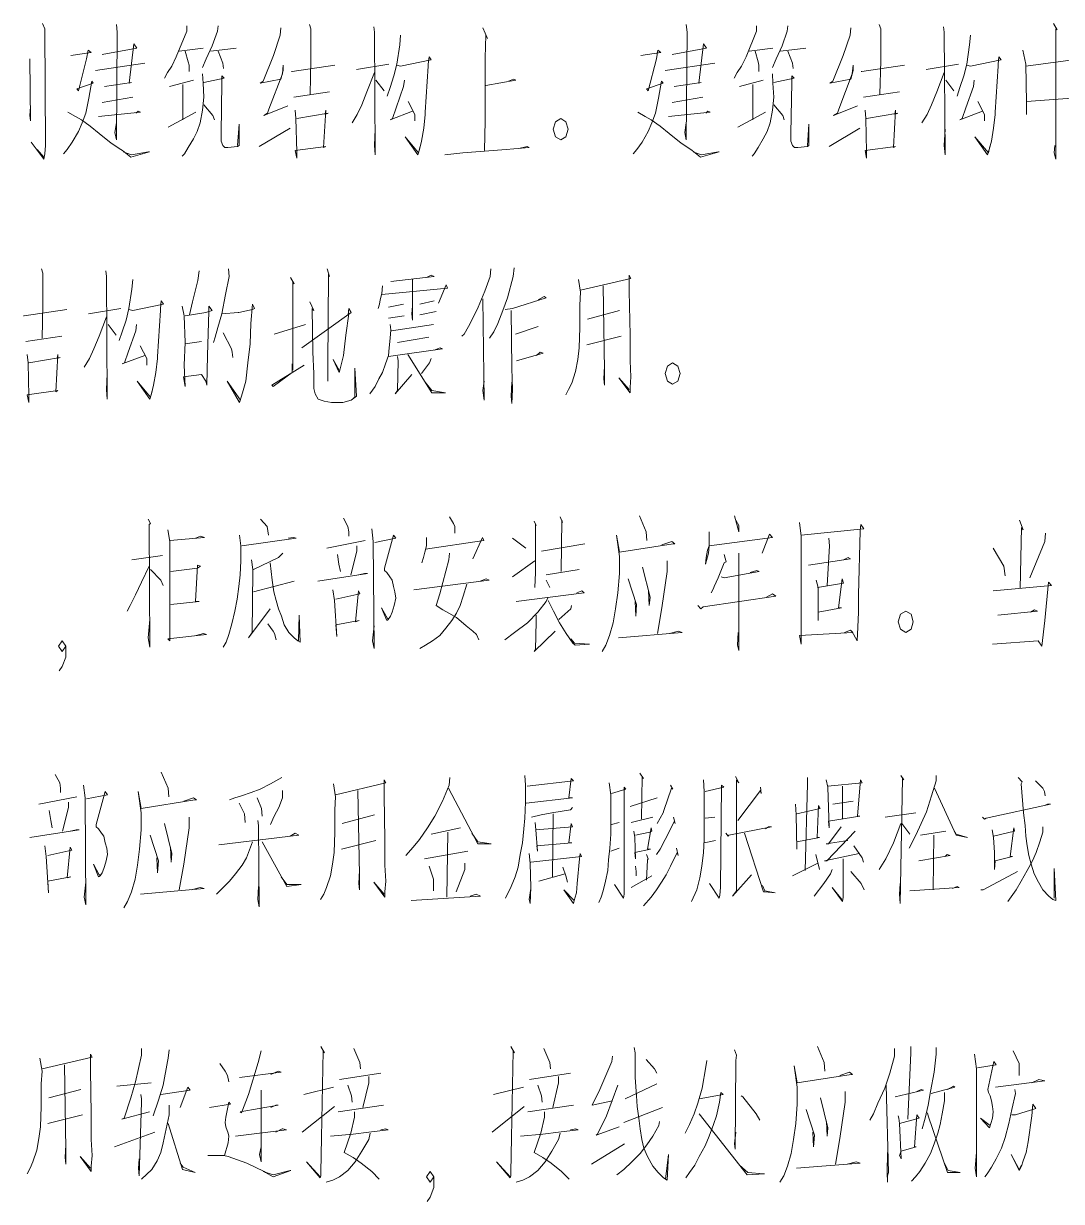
# Model space of a CAD drawing. Header units: millimetres. Extents: x 0 to 586, y 0 to 414.
# Drawn here: x 301.65 to 335.59, y 159.51 to 198.02 of the extents above; entities that cross this region are included whole.
import ezdxf

# ---------------------------------------------------------------- set-up
doc = ezdxf.new("R2010")
doc.units = ezdxf.units.MM

msp = doc.modelspace()

# ---------------------------------------------------------------- linework, layer by layer
at = {"color": 0, "lineweight": 0}
for points in [[(302.263528, 198.021222), (302.337611, 197.848361), (302.362306, 194.038361), (302.337611, 193.759667), (302.312917, 193.586806), (302.288222, 193.618556), (301.896639, 194.144194)], [(304.683583, 197.985944), (304.708278, 197.742528), (304.683583, 194.21475), (304.634194, 194.458167), (304.683583, 194.772139)], [(310.994778, 197.985944), (311.044167, 197.848361), (311.044167, 196.800611), (311.019472, 195.717583)], [(323.317306, 197.985944), (323.342, 197.742528), (323.317306, 194.21475), (323.267917, 194.458167), (323.317306, 194.772139)], [(329.6285, 197.985944), (329.677889, 197.848361), (329.677889, 196.800611), (329.653194, 195.717583)], [(335.325861, 198.021222), (335.449333, 197.813083), (335.399944, 197.848361), (335.399944, 193.586806), (335.350556, 193.794944), (335.37525, 194.038361)], [(306.983694, 197.950667), (306.983694, 197.777806), (306.6415, 196.938194), (306.493333, 196.624222), (306.348694, 196.416083), (306.249917, 196.239694)], [(308.010278, 197.950667), (307.985583, 197.777806), (307.81625, 197.287444), (307.618694, 196.867639), (307.495222, 196.588944)], [(310.063444, 197.883639), (310.03875, 197.636694), (309.820028, 196.973472), (309.477833, 196.133861), (309.379056, 196.066833), (310.063444, 196.204417), (310.137528, 196.483111), (310.137528, 196.6595), (310.112833, 196.380806), (309.671861, 195.227222), (309.626, 195.086111), (309.502528, 195.019083), (310.285694, 195.333056)], [(313.097333, 197.915389), (313.122028, 197.742528), (313.146722, 193.724389), (313.122028, 194.038361), (313.146722, 194.564)], [(313.97575, 197.636694), (313.951056, 197.322722), (313.855806, 196.694778), (313.757028, 196.31025), (313.633556, 195.925722), (313.538306, 195.647028)], [(316.667444, 197.883639), (316.815611, 197.530861), (316.766222, 197.636694), (316.741528, 196.902917), (316.741528, 194.842694), (316.716833, 193.8655)], [(325.617417, 197.950667), (325.617417, 197.777806), (325.275222, 196.938194), (325.127056, 196.624222), (324.982417, 196.416083), (324.883639, 196.239694)], [(326.644, 197.950667), (326.619306, 197.777806), (326.449972, 197.287444), (326.252417, 196.867639), (326.132472, 196.588944)], [(328.697167, 197.883639), (328.672472, 197.636694), (328.45375, 196.973472), (328.111556, 196.133861), (328.012778, 196.066833), (328.697167, 196.204417), (328.77125, 196.483111), (328.77125, 196.6595), (328.746556, 196.380806), (328.305583, 195.227222), (328.259722, 195.086111), (328.13625, 195.019083), (328.919417, 195.333056)], [(331.731056, 197.915389), (331.75575, 197.742528), (331.780444, 193.724389), (331.75575, 194.038361), (331.780444, 194.564)], [(332.609472, 197.636694), (332.584778, 197.322722), (332.489528, 196.694778), (332.39075, 196.31025), (332.267278, 195.925722), (332.172028, 195.647028)], [(304.221444, 197.00875), (305.346806, 197.216889), (305.248028, 197.358), (305.099861, 196.066833), (305.173944, 196.098583), (304.292, 195.961)], [(306.740278, 197.114583), (307.519917, 197.216889)], [(307.766861, 197.114583), (308.595889, 197.216889)], [(322.855167, 197.00875), (323.980528, 197.216889), (323.88175, 197.358), (323.733583, 196.066833), (323.807667, 196.098583), (322.925722, 195.961)], [(325.374, 197.114583), (326.153639, 197.216889)], [(326.400583, 197.114583), (327.229611, 197.216889)], [(301.84725, 196.867639), (301.871944, 194.842694), (301.84725, 195.019083), (301.871944, 195.297778)], [(303.194861, 196.973472), (303.854556, 197.079306), (303.755778, 197.149861), (303.706389, 196.867639), (303.438278, 195.819889), (303.388889, 195.890444), (303.925111, 196.066833), (303.87925, 196.133861), (303.780472, 195.576472), (303.681694, 195.086111), (303.558222, 194.772139), (303.438278, 194.493444), (303.240722, 194.144194), (303.071389, 193.900778), (302.947917, 193.759667)], [(306.934306, 197.114583), (307.033083, 196.765333), (307.057778, 196.6595), (307.057778, 196.451361)], [(308.010278, 197.114583), (308.158444, 196.730056), (308.183139, 196.553667)], [(313.855806, 196.6595), (313.97575, 196.624222), (314.981167, 196.832361), (314.907083, 196.938194), (314.882389, 196.694778), (314.882389, 196.624222), (314.783611, 195.121389), (314.783611, 195.050833), (314.734222, 194.599278), (314.663667, 194.179472), (314.589583, 193.900778), (314.540194, 193.724389), (314.123917, 194.317056), (314.564889, 193.794944), (314.614278, 194.003083)], [(321.828583, 196.973472), (322.488278, 197.079306), (322.3895, 197.149861), (322.340111, 196.867639), (322.072, 195.819889), (322.022611, 195.890444), (322.558833, 196.066833), (322.512972, 196.133861), (322.414194, 195.576472), (322.315417, 195.086111), (322.191944, 194.772139), (322.072, 194.493444), (321.874444, 194.144194), (321.705111, 193.900778), (321.581639, 193.759667)], [(325.568028, 197.114583), (325.666806, 196.765333), (325.6915, 196.6595), (325.6915, 196.451361)], [(326.644, 197.114583), (326.792167, 196.730056), (326.816861, 196.553667)], [(332.489528, 196.6595), (332.609472, 196.624222), (333.614889, 196.832361), (333.540806, 196.938194), (333.516111, 196.694778), (333.516111, 196.624222), (333.417333, 195.121389), (333.417333, 195.050833), (333.367944, 194.599278), (333.297389, 194.179472), (333.223306, 193.900778), (333.173917, 193.724389), (332.757639, 194.317056), (333.198611, 193.794944), (333.248, 194.003083)], [(334.323972, 197.149861), (334.419222, 196.694778), (334.443917, 195.435361), (334.443917, 195.050833)], [(334.419222, 196.624222), (336.451222, 196.902917), (336.401833, 197.00875), (336.278361, 195.61175), (336.377139, 195.61175), (334.443917, 195.470639)], [(303.999194, 196.483111), (305.614917, 196.730056)], [(310.405639, 196.451361), (310.430333, 196.451361), (311.823806, 196.6595)], [(313.122028, 196.416083), (312.875083, 195.784611), (312.70575, 195.368333), (312.557583, 195.050833), (312.38825, 194.772139)], [(312.532889, 196.518389), (313.587694, 196.694778)], [(322.632917, 196.483111), (324.248639, 196.730056)], [(329.039361, 196.451361), (329.064056, 196.451361), (330.457528, 196.6595)], [(331.75575, 196.416083), (331.512333, 195.784611), (331.339472, 195.368333), (331.191306, 195.050833), (331.021972, 194.772139)], [(331.166611, 196.518389), (332.221417, 196.694778)], [(306.422778, 195.961), (307.202417, 196.169139)], [(307.495222, 196.380806), (307.519917, 196.066833), (307.544611, 195.61175), (307.495222, 195.191944), (307.424667, 194.772139), (307.325889, 194.493444), (307.202417, 194.250028), (307.033083, 193.967806), (306.909611, 193.759667), (306.835528, 193.689111)], [(306.860222, 196.031556), (306.860222, 194.877972)], [(307.544611, 196.098583), (308.207833, 196.239694), (308.13375, 196.31025), (308.13375, 196.098583), (308.109056, 194.422889), (308.109056, 194.179472), (308.158444, 194.038361), (308.229, 193.967806), (308.327778, 193.967806), (308.645278, 194.003083), (308.694667, 194.038361), (308.694667, 194.736861), (308.645278, 194.038361)], [(313.171417, 196.169139), (313.439528, 195.819889)], [(314.099222, 196.169139), (314.074528, 195.961), (313.831111, 195.2625), (313.707639, 194.91325), (313.633556, 194.877972), (314.367333, 195.156667)], [(316.766222, 195.996278), (317.743417, 196.169139), (317.669333, 196.204417), (317.5, 196.133861)], [(325.0565, 195.961), (325.836139, 196.169139)], [(326.132472, 196.380806), (326.153639, 196.066833), (326.178333, 195.61175), (326.132472, 195.191944), (326.058389, 194.772139), (325.959611, 194.493444), (325.836139, 194.250028), (325.666806, 193.967806), (325.543333, 193.759667), (325.46925, 193.689111)], [(325.493944, 196.031556), (325.493944, 194.877972)], [(326.178333, 196.098583), (326.841556, 196.239694), (326.767472, 196.31025), (326.767472, 196.098583), (326.742778, 194.422889), (326.742778, 194.179472), (326.792167, 194.038361), (326.862722, 193.967806), (326.9615, 193.967806), (327.279, 194.003083), (327.328389, 194.038361), (327.328389, 194.736861), (327.279, 194.038361)], [(331.805139, 196.169139), (332.07325, 195.819889)], [(332.732944, 196.169139), (332.70825, 195.961), (332.464833, 195.2625), (332.341361, 194.91325), (332.267278, 194.877972), (333.001056, 195.156667)], [(310.479722, 195.61175), (311.654472, 195.784611)], [(329.113444, 195.61175), (330.288194, 195.784611)], [(304.221444, 195.435361), (305.223333, 195.61175)], [(307.544611, 195.368333), (307.840944, 195.019083), (307.886806, 194.877972)], [(314.222694, 195.470639), (314.441417, 195.050833), (314.441417, 194.842694)], [(322.855167, 195.435361), (323.857056, 195.61175)], [(326.178333, 195.368333), (326.474667, 195.019083), (326.520528, 194.877972)], [(332.856417, 195.470639), (333.075139, 195.050833), (333.075139, 194.842694)], [(303.096083, 195.121389), (303.3395, 194.983806), (303.537056, 194.877972), (303.829861, 194.666306), (304.122667, 194.422889), (304.51425, 194.108917), (304.83175, 193.900778), (304.881139, 193.8655), (305.14925, 193.653833), (305.759556, 193.830222), (305.734861, 193.830222), (305.173944, 193.724389), (304.905833, 193.830222)], [(304.097972, 194.983806), (305.46675, 195.121389), (305.392667, 195.156667), (305.322111, 195.086111)], [(306.373389, 194.634556), (307.2765, 195.121389)], [(310.529111, 195.191944), (310.553806, 194.91325), (310.5785, 193.830222), (310.5785, 193.618556), (310.529111, 193.8655), (311.531, 194.003083), (311.456917, 193.967806), (311.531, 195.191944), (311.506306, 195.050833), (311.605083, 195.086111), (310.5785, 194.91325)], [(321.729806, 195.121389), (321.973222, 194.983806), (322.170778, 194.877972), (322.463583, 194.666306), (322.756389, 194.422889), (323.147972, 194.108917), (323.465472, 193.900778), (323.514861, 193.8655), (323.782972, 193.653833), (324.393278, 193.830222), (324.368583, 193.830222), (323.807667, 193.724389), (323.539556, 193.830222)], [(322.731694, 194.983806), (324.100472, 195.121389), (324.026389, 195.156667), (323.955833, 195.086111)], [(325.007111, 194.634556), (325.910222, 195.121389)], [(329.162833, 195.191944), (329.187528, 194.91325), (329.212222, 193.830222), (329.212222, 193.618556), (329.162833, 193.8655), (330.164722, 194.003083), (330.090639, 193.967806), (330.164722, 195.191944), (330.140028, 195.050833), (330.238806, 195.086111), (329.212222, 194.91325)], [(309.354361, 194.003083), (310.359778, 194.599278)], [(327.988083, 194.003083), (328.9935, 194.599278)], [(302.094194, 193.900778), (302.312917, 193.653833)], [(315.418611, 193.724389), (316.00775, 193.794944), (317.425917, 193.900778), (318.184389, 193.967806), (318.110306, 194.003083), (317.842194, 193.936056)], [(302.231778, 190.002583), (302.281167, 189.861472), (302.281167, 188.813722), (302.256472, 187.730694)], [(304.337861, 189.932028), (304.362556, 189.755639), (304.383722, 185.7375), (304.362556, 186.055), (304.383722, 186.577111)], [(307.392917, 189.932028), (307.343528, 189.618056), (307.174194, 188.919556), (307.075417, 188.49975)], [(308.345417, 190.002583), (308.370111, 189.755639), (308.250167, 189.162972), (308.126694, 188.535028), (308.003222, 188.079944), (307.907972, 187.765972), (307.858583, 187.589583)], [(311.573333, 190.002583), (311.647417, 189.755639), (311.622722, 189.826194), (311.598028, 186.855806), (311.598028, 186.333694), (311.598028, 186.7535)], [(316.9285, 190.002583), (316.907333, 189.755639), (316.734472, 189.268806), (316.51575, 188.743167), (316.342889, 188.393917), (316.194722, 188.115222), (316.050083, 187.868278), (315.976, 187.80125)], [(317.686972, 190.034333), (317.662278, 189.755639), (317.46825, 189.057139), (317.320083, 188.637333), (317.15075, 188.217528), (317.027278, 187.938833), (316.882639, 187.730694)], [(305.216278, 189.649806), (305.191583, 189.335833), (305.092806, 188.707889), (304.997556, 188.323361), (304.874083, 187.938833), (304.775306, 187.660139)], [(310.377417, 189.720361), (310.497361, 189.512222), (310.4515, 189.582778), (310.4515, 186.682944), (310.426806, 186.891083), (310.426806, 186.612389), (309.812972, 186.157306), (309.763583, 186.192583), (310.818389, 186.855806)], [(313.654722, 189.582778), (315.072889, 189.755639), (314.974111, 189.790917), (314.825944, 189.720361)], [(314.363806, 189.649806), (314.363806, 188.323361), (314.339111, 188.535028), (314.363806, 188.778444)], [(319.789528, 189.649806), (319.863611, 189.233528), (319.838917, 188.813722), (319.838917, 188.079944), (319.814222, 187.416722), (319.768361, 187.032194), (319.694278, 186.647667), (319.570806, 186.263139), (319.472028, 186.055), (319.376778, 185.878611)], [(319.863611, 189.300556), (321.504028, 189.685083), (321.454639, 189.790917), (321.454639, 189.268806), (321.479333, 187.836528), (321.479333, 187.10275), (321.479333, 186.996917), (321.504028, 186.471278), (321.479333, 186.122028), (321.479333, 185.949167), (321.112444, 186.436), (321.454639, 186.055)], [(313.383083, 189.441667), (313.358389, 189.19825), (313.312528, 188.986583), (313.287833, 188.849), (313.238444, 188.707889)], [(313.358389, 189.162972), (315.510333, 189.371111), (315.464472, 189.476944), (315.217528, 188.884278)], [(320.597389, 189.441667), (320.646778, 186.682944), (320.646778, 186.192583), (320.622083, 186.40425), (320.646778, 186.820528)], [(305.092806, 188.672611), (305.216278, 188.637333), (306.218167, 188.849), (306.147611, 188.951306), (306.122917, 188.707889), (306.122917, 188.637333), (306.024139, 187.1345), (306.024139, 187.067472), (305.97475, 186.612389), (305.900667, 186.192583), (305.826583, 185.913889), (305.780722, 185.7375), (305.364444, 186.333694), (305.801889, 185.808056), (305.851278, 186.019722)], [(306.832, 188.778444), (306.902556, 188.464472), (306.92725, 187.589583), (306.902556, 186.855806), (306.92725, 186.157306), (306.877861, 186.471278), (307.467, 186.541833), (307.611639, 186.333694), (307.636333, 186.192583), (307.661028, 187.169778), (307.710417, 188.602056), (307.710417, 188.778444), (307.809194, 188.637333), (307.611639, 188.570306), (306.92725, 188.464472)], [(308.126694, 188.535028), (308.666444, 188.570306), (308.687611, 188.570306), (309.128583, 188.672611), (309.202667, 188.707889), (309.128583, 188.849), (309.079194, 188.217528), (309.0545, 187.554306), (308.983944, 186.926361), (308.909861, 186.333694), (308.811083, 185.949167), (308.712306, 185.635194), (308.299556, 186.333694), (308.737, 185.702222)], [(311.012417, 188.919556), (311.135889, 188.637333), (311.0865, 188.707889), (311.111194, 187.275611), (311.135889, 186.577111), (311.135889, 186.08675), (311.18175, 185.913889), (311.280528, 185.7375), (311.478083, 185.670472), (311.7215, 185.635194), (312.088389, 185.635194), (312.3565, 185.702222), (312.529361, 185.843333), (312.479972, 186.7535), (312.479972, 185.808056), (312.430583, 185.772778)], [(314.067472, 188.849), (313.580639, 188.743167)], [(315.072889, 188.951306), (314.607222, 188.849)], [(316.660389, 189.021861), (316.709778, 185.702222), (316.660389, 186.019722), (316.709778, 186.333694)], [(317.394167, 188.672611), (317.637583, 188.707889), (318.73825, 189.057139), (318.667694, 189.092417), (318.470139, 188.986583)], [(301.646167, 188.464472), (301.670861, 188.464472), (303.064333, 188.672611)], [(304.362556, 188.429194), (304.115611, 187.80125), (303.946278, 187.381444), (303.798111, 187.067472), (303.628778, 186.78525)], [(303.773417, 188.535028), (304.824694, 188.707889)], [(310.744306, 187.416722), (312.3565, 188.570306), (312.282417, 188.707889), (312.257722, 188.49975), (312.282417, 188.535028), (312.187167, 187.836528), (312.113083, 187.169778), (311.989611, 186.682944), (311.964917, 186.612389), (311.770889, 187.032194), (311.964917, 186.682944)], [(313.580639, 188.393917), (314.092167, 188.464472)], [(314.607222, 188.49975), (315.143444, 188.602056)], [(317.591722, 188.637333), (317.616417, 186.7535), (317.637583, 186.055), (317.616417, 185.599917), (317.591722, 185.843333), (317.616417, 186.298417)], [(321.137139, 188.637333), (320.085861, 188.358639)], [(304.408417, 188.185778), (304.680056, 187.836528)], [(305.33975, 188.185778), (305.315056, 187.974111), (305.071639, 187.275611), (304.948167, 186.926361), (304.874083, 186.891083), (305.607861, 187.169778)], [(309.837667, 187.868278), (310.86425, 188.185778)], [(313.630028, 188.185778), (313.654722, 188.009389), (313.630028, 187.730694), (313.605333, 187.416722), (313.580639, 187.169778), (313.481861, 186.891083), (313.383083, 186.612389), (313.263139, 186.40425), (313.139667, 186.157306), (312.966806, 185.913889)], [(313.679417, 187.974111), (315.048194, 188.185778)], [(317.736361, 187.868278), (318.470139, 188.115222)], [(301.72025, 187.624861), (302.895, 187.80125)], [(306.92725, 187.554306), (307.467, 187.624861)], [(308.176083, 187.903556), (308.444194, 187.381444), (308.468889, 187.275611), (308.493583, 187.10275)], [(314.900028, 187.765972), (313.873444, 187.589583)], [(320.061167, 187.519028), (321.186528, 187.80125)], [(301.769639, 187.205056), (301.794333, 186.926361), (301.819028, 185.843333), (301.819028, 185.635194), (301.769639, 185.878611), (302.771528, 186.019722), (302.697444, 185.984444), (302.771528, 187.205056), (302.746833, 187.067472), (302.845611, 187.10275), (301.819028, 186.926361)], [(305.459694, 187.487278), (305.681944, 187.067472), (305.681944, 186.855806)], [(313.580639, 187.1345), (315.341, 187.381444), (315.266917, 187.416722), (315.072889, 187.346167)], [(314.215639, 187.205056), (314.998806, 185.949167), (315.439778, 185.949167), (314.998806, 186.019722), (314.776556, 186.298417)], [(317.761056, 186.996917), (318.643, 187.240333), (318.544222, 187.275611), (318.42075, 187.169778)], [(313.873444, 187.1345), (313.898139, 186.996917), (313.873444, 186.019722), (313.799361, 185.913889), (314.339111, 186.541833)], [(314.974111, 187.067472), (314.924722, 186.926361), (314.656611, 186.577111)], [(305.724278, 181.818139), (305.798361, 181.677028), (305.748972, 181.64175), (305.773667, 177.627139), (305.724278, 177.941111), (305.773667, 178.533778)], [(309.393167, 181.818139), (309.611889, 181.574722), (309.636583, 181.433611), (309.661278, 181.2925)], [(312.106028, 181.853417), (312.254194, 181.574722), (312.278889, 181.398333), (312.278889, 181.257222)], [(315.577361, 181.888694), (315.700833, 181.677028), (315.750222, 181.574722), (315.750222, 181.468889), (315.750222, 181.363056)], [(319.196861, 181.888694), (319.270944, 181.712306), (319.24625, 181.782861), (319.221556, 180.107167)], [(321.789778, 181.923972), (322.0085, 181.398333), (322.033194, 181.119639)], [(324.894222, 181.923972), (325.042389, 181.398333), (325.042389, 181.606472), (324.943611, 181.782861)], [(334.211083, 181.782861), (334.334556, 181.468889), (334.285167, 181.539444), (334.235778, 179.54625)], [(306.359278, 181.468889), (306.433361, 181.084361), (306.433361, 177.835278), (306.359278, 177.905833), (307.629278, 178.043417), (307.534028, 178.078694), (307.287083, 178.008139)], [(313.033833, 181.504167), (313.083222, 181.084361), (313.107917, 177.591861), (313.058528, 177.835278), (313.107917, 178.325639)], [(318.343139, 181.747583), (318.413694, 181.606472), (318.389, 181.64175), (318.389, 180.071889), (318.367833, 179.581528)], [(324.065194, 181.398333), (324.065194, 181.119639), (324.065194, 180.94325), (324.0405, 180.699833), (323.941722, 180.350583), (323.966417, 180.558722), (324.015806, 180.805667), (324.065194, 180.94325), (326.143056, 181.221944), (326.044278, 181.327778), (325.800861, 180.699833)], [(327.021472, 181.712306), (327.070861, 181.257222), (327.070861, 177.729444), (327.021472, 178.008139), (328.760667, 178.113972), (328.686583, 178.184528), (328.489028, 178.113972)], [(327.070861, 181.2925), (329.127556, 181.504167), (329.028778, 181.64175), (329.004083, 181.433611), (328.954694, 179.338111), (328.954694, 179.232278), (328.954694, 178.777194), (328.93, 178.290361), (328.905306, 177.835278), (328.735972, 178.14925)], [(306.433361, 181.119639), (307.558722, 181.221944), (307.43525, 181.257222), (307.265917, 181.190194)], [(308.70525, 181.2925), (308.754639, 180.94325), (308.754639, 180.456417), (308.729944, 180.001333), (308.684083, 179.616806), (308.634694, 179.197), (308.560611, 178.812472), (308.461833, 178.392667), (308.363056, 178.043417), (308.267806, 177.8), (308.169028, 177.627139)], [(308.779333, 180.94325), (310.564389, 181.190194), (310.469139, 181.221944), (310.296278, 181.190194)], [(311.566278, 180.872694), (312.815111, 181.119639)], [(313.132611, 181.049083), (313.817, 181.190194), (313.742917, 181.2925), (313.450111, 180.209472), (313.450111, 180.142444), (313.524194, 180.071889), (313.622972, 179.930778), (313.697056, 179.824944), (313.742917, 179.616806), (313.792306, 179.440417), (313.817, 179.232278), (313.767611, 178.988861), (313.697056, 178.777194), (313.647667, 178.639611), (313.573583, 178.533778), (313.524194, 178.4985), (313.354861, 178.918306), (313.548889, 178.569056), (313.598278, 178.569056)], [(314.818889, 181.221944), (314.818889, 180.94325), (314.773028, 180.735111), (314.723639, 180.558722), (314.67425, 180.385861)], [(314.794194, 180.840944), (316.702722, 181.119639), (316.653333, 181.221944), (316.335833, 180.523444)], [(317.634056, 181.190194), (318.0715, 180.872694)], [(318.586556, 180.770389), (320.004722, 181.013806)], [(322.523556, 180.978528), (322.841056, 181.084361), (322.939833, 181.013806), (322.890444, 181.013806), (321.130083, 180.735111), (321.031306, 181.2925), (321.130083, 180.594), (321.130083, 180.036611), (321.080694, 179.408667), (321.006611, 178.883028), (320.932528, 178.427944), (320.812583, 178.008139), (320.689111, 177.694167), (320.565639, 177.486028)], [(327.9775, 181.190194), (328.002194, 180.94325), (327.928111, 179.652083)], [(335.068333, 181.363056), (335.043639, 181.084361), (334.553278, 179.8955)], [(305.184528, 180.491694), (306.189944, 180.629278)], [(310.126944, 180.699833), (309.978778, 180.558722), (309.685972, 180.421139), (309.170917, 180.174194)], [(311.912, 180.664556), (311.957861, 180.350583), (312.00725, 180.107167)], [(312.547, 180.94325), (312.547, 180.770389), (312.349444, 180.001333)], [(315.577361, 180.699833), (315.552667, 180.491694), (315.259861, 179.373389), (315.139917, 178.988861), (315.358639, 178.84775), (315.552667, 178.741917), (315.799611, 178.604333), (316.117111, 178.325639), (316.335833, 178.14925), (316.459306, 178.043417), (316.533389, 177.870556)], [(324.552028, 180.664556), (324.626111, 180.421139), (324.552028, 180.385861), (324.358, 179.8955), (324.234528, 179.616806), (324.209833, 179.54625), (324.13575, 179.408667)], [(325.042389, 180.699833), (325.042389, 177.521306), (324.993, 177.694167), (325.017694, 178.113972)], [(333.357361, 180.872694), (333.699556, 180.280028), (333.748944, 179.966056)], [(305.748972, 180.280028), (305.502028, 179.757917), (305.308, 179.338111), (305.135139, 178.988861), (305.039889, 178.812472)], [(306.458056, 180.107167), (307.336472, 180.209472), (307.43525, 180.280028), (307.336472, 180.315306), (307.265917, 179.126444), (307.385861, 179.126444), (306.458056, 179.024139)], [(309.096833, 180.491694), (309.146222, 180.174194), (309.146222, 180.107167), (309.121528, 178.113972), (309.001583, 177.941111), (309.710667, 178.883028)], [(309.710667, 180.385861), (309.781222, 179.824944), (309.830611, 179.440417), (309.904694, 179.161722), (309.978778, 178.883028), (310.077556, 178.639611), (310.172806, 178.357389), (310.320972, 178.113972), (310.493833, 177.941111), (310.613778, 177.835278), (310.687861, 177.8), (310.663167, 178.674889), (310.638472, 177.835278)], [(317.634056, 179.930778), (318.367833, 180.456417)], [(321.888556, 180.24475), (322.131972, 179.267556), (322.107278, 178.988861), (322.082583, 179.475694)], [(322.692889, 180.456417), (322.692889, 180.107167), (322.523556, 178.918306), (322.375389, 178.078694)], [(327.317806, 180.315306), (328.686583, 180.523444), (328.6125, 180.558722), (328.464333, 180.491694)], [(305.798361, 180.174194), (306.140556, 179.824944), (306.211111, 179.652083)], [(311.273472, 179.789667), (312.889194, 180.036611), (312.790417, 180.036611), (312.596389, 180.001333)], [(314.406139, 179.510972), (316.875583, 179.824944), (316.776806, 179.860222), (316.582778, 179.789667)], [(318.734722, 180.001333), (319.810694, 180.174194)], [(321.422889, 179.860222), (321.691, 179.024139), (321.666306, 178.639611), (321.641611, 179.126444)], [(324.456778, 179.930778), (324.552028, 179.8955), (325.702083, 180.107167), (325.628, 180.142444), (325.409278, 180.071889)], [(327.561222, 179.824944), (327.635306, 179.581528), (327.635306, 179.510972), (327.635306, 178.777194), (327.635306, 178.4985), (327.635306, 178.777194), (328.393778, 178.918306), (328.295, 178.918306), (328.414944, 179.860222), (328.464333, 179.722639), (327.610611, 179.581528)], [(310.493833, 179.789667), (309.170917, 179.440417)], [(311.763833, 179.510972), (311.813222, 179.161722), (311.887306, 177.976389), (311.862611, 178.357389), (312.621083, 178.4985), (312.497611, 178.463222), (312.596389, 179.475694), (312.64225, 179.373389), (311.862611, 179.197)], [(316.141806, 179.687361), (316.018333, 179.302833), (315.919556, 178.988861), (315.799611, 178.741917), (315.651444, 178.4985), (315.457417, 178.255083), (315.259861, 178.008139), (315.016444, 177.835278), (314.794194, 177.694167), (314.600167, 177.591861)], [(317.754, 179.126444), (319.980028, 179.408667), (319.905944, 179.475694), (319.736611, 179.408667)], [(318.734722, 179.824944), (318.854667, 179.581528)], [(333.357361, 179.475694), (335.262361, 179.652083), (335.167111, 179.757917), (335.043639, 178.4985), (334.944861, 177.658889), (334.824917, 177.835278), (333.332667, 177.729444)], [(318.805278, 179.267556), (318.734722, 179.126444), (318.463083, 178.777194), (318.120889, 178.427944), (317.704611, 178.113972), (317.387111, 177.870556)], [(318.805278, 179.161722), (318.978139, 178.812472), (319.172167, 178.427944), (319.394417, 178.078694), (319.613139, 177.764722), (319.687222, 177.694167), (320.152889, 177.729444), (319.662528, 177.764722), (319.539056, 177.905833)], [(323.698306, 178.988861), (323.793556, 178.883028), (323.867639, 178.953583), (326.241833, 179.302833), (326.143056, 179.373389), (325.9455, 179.267556)], [(319.56375, 178.988861), (319.539056, 178.883028), (319.147472, 178.533778)], [(333.502, 178.674889), (334.800222, 178.812472), (334.701444, 178.84775), (334.577972, 178.777194)], [(309.636583, 178.392667), (309.805917, 178.14925), (309.855306, 178.078694), (309.904694, 177.870556)], [(318.413694, 178.674889), (318.413694, 178.463222), (318.389, 177.556583), (318.343139, 177.486028), (319.027528, 178.14925)], [(321.105389, 177.941111), (323.18325, 178.113972), (323.059778, 178.14925), (322.766972, 178.078694)], [(302.813861, 176.858083), (302.912639, 176.995667), (303.032583, 177.309639), (303.032583, 177.658889), (302.912639, 177.835278), (302.789167, 177.658889), (302.912639, 177.486028), (303.032583, 177.658889)], [(302.679806, 173.471417), (302.827972, 173.192722), (302.852667, 173.016333), (302.852667, 172.87875)], [(306.151139, 173.541972), (306.373389, 173.016333), (306.398083, 172.737639)], [(310.088139, 173.369111), (309.72125, 173.157444), (309.379056, 172.984583), (309.08625, 172.87875), (308.76875, 172.772917), (308.550028, 172.702361), (308.377167, 172.635333)], [(315.591472, 173.369111), (315.566778, 173.122167), (315.348056, 172.600056), (315.101111, 172.109694), (314.857694, 171.725167), (314.589583, 171.340639), (314.392028, 171.097222), (314.148611, 170.818528)], [(318.036222, 173.436139), (318.060917, 173.122167), (318.060917, 172.564778), (318.036222, 172.039139), (318.011528, 171.689889), (317.962139, 171.234806), (317.891583, 170.853806), (317.8175, 170.434), (317.718722, 170.120028), (317.59525, 169.802528), (317.401222, 169.421528)], [(318.110306, 173.086889), (319.62725, 173.263278), (319.553167, 173.333833), (319.479083, 172.702361), (319.602556, 172.702361), (318.085611, 172.5295)], [(321.803889, 173.506694), (321.923833, 173.333833), (321.877972, 173.400861), (321.853278, 172.003861)], [(324.933028, 173.400861), (325.031806, 173.192722), (324.957722, 173.298556), (324.957722, 169.664944), (324.83425, 169.488556), (325.448083, 170.187056)], [(327.279, 173.369111), (327.279, 173.157444), (327.208444, 170.328167)], [(330.337583, 173.436139), (330.436361, 173.298556), (330.386972, 173.333833), (330.312889, 169.245139), (330.288194, 169.559111), (330.312889, 169.908361)], [(331.487639, 173.436139), (331.487639, 173.263278), (331.339472, 172.772917), (331.170139, 172.250806), (330.997278, 171.866278), (330.827944, 171.48175), (330.605694, 171.061944)], [(334.175806, 173.369111), (334.299278, 173.228), (334.274583, 173.157444), (334.348667, 172.215528), (334.398056, 171.795722), (334.42275, 171.446472), (334.468611, 171.1325), (334.518, 170.818528), (334.592083, 170.536306), (334.690861, 170.222333), (334.8355, 169.943639), (334.983667, 169.700222), (335.177694, 169.488556), (335.301167, 169.38625), (335.399944, 169.350972), (335.350556, 170.398722), (335.350556, 169.421528)], [(303.611139, 173.122167), (303.657, 172.702361), (303.681694, 169.209861), (303.632306, 169.453278), (303.681694, 169.943639)], [(310.112833, 172.949306), (310.112833, 172.702361), (309.992889, 172.388389), (309.844722, 172.109694), (309.72125, 171.831)], [(311.777944, 173.157444), (311.852028, 172.737639), (311.827333, 172.317833), (311.827333, 171.584056), (311.802639, 170.920833), (311.75325, 170.536306), (311.679167, 170.151778), (311.555694, 169.770778), (311.460444, 169.559111), (311.361667, 169.38625)], [(311.852028, 172.808194), (313.488917, 173.192722), (313.439528, 173.298556), (313.439528, 172.772917), (313.464222, 171.340639), (313.464222, 170.606861), (313.464222, 170.504556), (313.488917, 169.978917), (313.464222, 169.629667), (313.464222, 169.453278), (313.097333, 169.943639), (313.439528, 169.559111)], [(312.582278, 172.949306), (312.631667, 170.187056), (312.631667, 169.700222), (312.606972, 169.908361), (312.631667, 170.328167)], [(315.542083, 173.016333), (316.498111, 171.203056), (316.935556, 171.203056), (316.498111, 171.270083), (316.300556, 171.552306)], [(320.802, 173.192722), (320.847861, 172.808194), (320.847861, 172.039139), (320.847861, 171.517028), (320.823167, 171.061944), (320.777306, 170.677417), (320.752611, 170.328167), (320.678528, 169.978917), (320.604444, 169.664944), (320.530361, 169.453278), (320.459806, 169.280417)], [(320.872556, 172.843472), (321.338222, 172.984583), (321.288833, 173.051611), (321.288833, 172.914028), (321.288833, 170.187056), (321.288833, 169.837806), (321.288833, 169.559111), (321.264139, 169.421528), (320.971333, 169.873083)], [(322.805778, 173.122167), (322.879861, 172.984583), (322.830472, 173.016333), (322.587056, 172.286083), (322.562361, 172.215528), (322.364806, 171.866278)], [(323.88175, 173.298556), (323.906444, 172.914028), (323.906444, 171.968583), (323.906444, 171.411194), (323.906444, 171.340639), (323.88175, 170.920833), (323.832361, 170.469278), (323.758278, 170.08475), (323.663028, 169.700222), (323.490167, 169.315694)], [(323.931139, 172.914028), (324.541444, 173.051611), (324.467361, 173.122167), (324.442667, 169.770778), (324.417972, 169.523833), (324.396806, 169.421528), (324.075778, 169.908361)], [(325.740889, 173.051611), (325.765583, 172.843472), (325.740889, 172.949306), (325.007111, 171.968583)], [(327.892833, 173.298556), (327.942222, 173.051611), (327.991611, 171.725167), (327.966917, 171.936833), (328.9935, 172.109694), (328.919417, 172.109694), (329.018194, 173.298556), (329.067583, 173.192722), (327.942222, 173.086889)], [(328.429056, 173.086889), (328.429056, 172.003861)], [(331.43825, 173.016333), (332.147333, 171.48175), (332.514222, 171.411194), (332.147333, 171.517028), (332.048556, 171.689889)], [(334.74025, 173.263278), (334.983667, 173.016333), (335.033056, 172.914028), (335.05775, 172.772917)], [(302.143583, 172.494222), (303.388889, 172.737639)], [(303.120778, 172.564778), (303.120778, 172.388389), (302.923222, 171.619333)], [(303.706389, 172.667083), (304.390778, 172.808194), (304.320222, 172.914028), (304.023889, 171.831), (304.023889, 171.760444), (304.097972, 171.689889), (304.19675, 171.552306), (304.270833, 171.446472), (304.320222, 171.234806), (304.366083, 171.061944), (304.390778, 170.853806), (304.341389, 170.606861), (304.270833, 170.398722), (304.221444, 170.257611), (304.147361, 170.151778), (304.097972, 170.120028), (303.928639, 170.536306), (304.122667, 170.187056), (304.172056, 170.187056)], [(306.884917, 172.600056), (307.202417, 172.702361), (307.301194, 172.635333), (307.251806, 172.635333), (305.491444, 172.353111), (305.396194, 172.914028), (305.491444, 172.215528), (305.491444, 171.654611), (305.442056, 171.026667), (305.3715, 170.504556), (305.297417, 170.049472), (305.173944, 169.629667), (305.050472, 169.315694), (304.930528, 169.104028)], [(309.283806, 172.702361), (309.428444, 172.353111), (309.453139, 172.109694)], [(322.364806, 172.702361), (321.486389, 172.423667)], [(328.111556, 172.494222), (328.77125, 172.600056)], [(302.485778, 172.286083), (302.535167, 171.968583), (302.581028, 171.725167)], [(308.694667, 172.5295), (308.867528, 172.18025), (308.892222, 171.901556)], [(319.602556, 172.388389), (319.528472, 172.317833), (318.918167, 172.215528), (318.575972, 172.144972), (318.258472, 172.074417)], [(318.967556, 172.18025), (318.942861, 170.120028)], [(326.890944, 172.494222), (326.915639, 172.144972), (326.936806, 171.026667), (326.936806, 171.270083), (327.670583, 171.411194), (327.600028, 171.411194), (327.645889, 172.458944), (327.695278, 172.353111), (326.936806, 172.18025)], [(329.822528, 172.074417), (330.827944, 172.215528)], [(333.004583, 172.074417), (333.075139, 172.003861), (333.124528, 172.039139), (335.227083, 172.494222), (335.131833, 172.494222), (335.033056, 172.458944)], [(306.249917, 171.866278), (306.493333, 170.885556), (306.472167, 170.606861), (306.447472, 171.097222)], [(307.057778, 172.074417), (307.057778, 171.725167), (306.884917, 170.536306), (306.740278, 169.700222)], [(309.3085, 171.968583), (309.333194, 171.795722), (309.354361, 169.139306), (309.3085, 169.38625), (309.333194, 169.802528)], [(313.122028, 172.144972), (312.07075, 171.866278)], [(318.378417, 171.901556), (318.403111, 171.654611), (318.4525, 170.956111), (318.427806, 171.1325), (319.577861, 171.234806), (319.479083, 171.234806), (319.553167, 171.866278), (319.602556, 171.760444), (318.403111, 171.654611)], [(321.1195, 171.901556), (320.872556, 171.831)], [(321.511083, 171.901556), (322.220167, 172.074417)], [(322.904556, 172.074417), (322.953944, 171.866278), (322.92925, 171.936833), (322.632917, 171.340639), (322.463583, 171.026667), (322.340111, 170.853806)], [(324.248639, 172.074417), (323.931139, 172.039139)], [(330.337583, 171.866278), (330.094167, 171.234806), (329.847222, 170.712694), (329.6285, 170.363444)], [(330.362278, 171.866278), (330.630389, 171.517028)], [(301.84725, 171.411194), (303.462972, 171.654611), (303.364194, 171.654611), (303.170167, 171.619333)], [(305.78425, 171.48175), (306.055889, 170.642139), (306.031194, 170.257611), (306.0065, 170.747972)], [(308.034972, 171.167778), (310.652583, 171.48175), (310.529111, 171.552306), (310.359778, 171.446472)], [(315.933667, 171.725167), (314.981167, 171.517028)], [(315.517389, 171.584056), (315.492694, 169.453278)], [(321.606333, 171.619333), (321.631028, 171.411194), (321.655722, 170.712694), (321.631028, 170.920833), (322.146083, 171.026667), (322.047306, 171.026667), (322.170778, 171.725167), (322.195472, 171.619333), (322.121389, 171.584056), (321.655722, 171.48175)], [(324.615528, 171.552306), (324.689611, 171.446472), (324.714306, 171.48175), (326.107778, 171.760444), (326.009, 171.760444), (325.910222, 171.689889)], [(325.225833, 171.552306), (325.839667, 169.629667), (325.885528, 169.629667), (326.227722, 169.594389), (325.885528, 169.664944), (325.814972, 169.837806)], [(328.845333, 171.619333), (327.917528, 170.642139), (327.843444, 170.642139), (328.968806, 170.885556)], [(328.379667, 171.760444), (327.966917, 171.203056), (327.892833, 171.203056), (328.601917, 171.305361)], [(331.805139, 171.619333), (330.972583, 171.48175)], [(331.413556, 171.48175), (331.388861, 169.700222)], [(333.322083, 171.654611), (333.367944, 171.411194), (333.392639, 170.920833), (333.392639, 170.363444), (333.417333, 170.642139), (333.981778, 170.78325), (333.907694, 170.78325), (334.031167, 171.725167), (334.055861, 171.619333), (333.367944, 171.446472)], [(334.983667, 171.760444), (334.983667, 171.584056), (334.884889, 171.270083), (334.764944, 170.920833), (334.641472, 170.642139), (334.468611, 170.328167), (334.274583, 169.978917), (334.101722, 169.700222), (333.833611, 169.315694)], [(302.337611, 171.1325), (302.387, 170.78325), (302.461083, 169.594389), (302.436389, 169.978917), (303.194861, 170.120028), (303.071389, 170.08475), (303.170167, 171.097222), (303.219556, 170.991389), (302.436389, 170.818528)], [(309.135639, 171.270083), (308.941611, 170.747972), (308.793444, 170.504556), (308.574722, 170.222333), (308.377167, 169.978917), (308.207833, 169.802528), (307.960889, 169.559111)], [(309.453139, 171.270083), (310.261, 169.802528), (310.726667, 169.873083), (310.261, 169.873083), (310.066972, 170.120028)], [(312.046056, 171.026667), (313.171417, 171.305361)], [(321.1195, 171.061944), (320.847861, 170.956111)], [(322.999806, 171.061944), (323.049194, 170.818528), (323.0245, 170.920833), (322.805778, 170.469278), (322.657611, 170.187056), (322.512972, 169.943639), (322.340111, 169.700222), (322.170778, 169.453278), (321.923833, 169.174583)], [(323.906444, 171.234806), (324.273333, 171.305361)], [(328.795944, 171.1325), (329.067583, 170.747972), (329.113444, 170.606861)], [(316.177083, 170.956111), (314.758917, 170.712694)], [(318.184389, 170.885556), (318.209083, 170.571583), (318.233778, 169.770778), (318.209083, 169.245139), (318.184389, 169.38625), (318.233778, 169.7355)], [(318.233778, 170.606861), (319.895361, 170.78325), (319.845972, 170.885556), (319.821278, 170.712694), (319.747194, 169.908361), (319.726028, 169.594389), (319.676639, 169.421528), (319.62725, 169.245139), (319.30975, 169.700222), (319.651944, 169.350972)], [(322.022611, 170.853806), (322.072, 170.712694), (322.047306, 170.677417), (322.022611, 170.014194)], [(327.550639, 170.853806), (327.670583, 170.363444)], [(328.45375, 170.712694), (328.45375, 169.873083), (328.45375, 169.664944), (328.45375, 169.453278), (328.429056, 169.315694), (328.086861, 169.770778), (328.404361, 169.38625)], [(330.923194, 170.642139), (331.949778, 170.818528), (331.854528, 170.853806), (331.780444, 170.78325)], [(314.907083, 170.469278), (315.05525, 170.049472), (315.05525, 169.873083), (315.05525, 169.664944)], [(316.081833, 170.571583), (316.081833, 170.363444), (315.789028, 169.629667)], [(319.285056, 170.434), (319.383833, 170.151778), (319.429694, 169.943639)], [(321.655722, 170.469278), (321.680417, 170.292889), (321.680417, 170.151778)], [(326.792167, 170.151778), (327.624722, 170.571583)], [(328.086861, 170.363444), (328.037472, 170.222333), (327.81875, 169.908361), (327.50125, 169.488556)], [(328.700694, 170.292889), (329.042889, 169.908361), (329.138139, 169.700222)], [(332.955194, 169.700222), (333.02575, 169.700222), (334.151111, 170.292889)], [(318.501889, 169.978917), (319.359139, 170.222333)], [(321.511083, 169.770778), (322.195472, 170.151778)], [(305.46675, 169.559111), (307.548139, 169.7355), (307.424667, 169.770778), (307.131861, 169.700222)], [(314.321472, 169.350972), (316.593361, 169.488556), (316.448722, 169.559111), (316.251167, 169.488556)], [(330.630389, 169.664944), (332.246111, 169.770778), (332.172028, 169.802528), (332.023861, 169.7355)], [(305.502028, 164.503806), (305.502028, 164.292139), (305.304472, 163.420778), (305.156306, 162.895139), (304.937583, 162.231917), (304.8635, 162.196639), (305.770139, 162.440056)], [(306.405139, 164.468528), (306.380444, 164.189833), (306.35575, 164.084), (306.211111, 163.314944), (306.062944, 162.824583), (305.890083, 162.302472)], [(311.368722, 164.574361), (311.492194, 164.362694), (311.442806, 164.43325), (311.393417, 161.603972), (311.368722, 160.450389), (311.368722, 160.344556), (311.344028, 160.277528), (310.903056, 160.799639), (311.344028, 160.309278)], [(312.444694, 164.503806), (312.64225, 164.048722), (312.666944, 163.840583)], [(317.581139, 164.574361), (317.701083, 164.362694), (317.655222, 164.43325), (317.605833, 161.603972), (317.581139, 160.450389), (317.581139, 160.344556), (317.556444, 160.277528), (317.115472, 160.799639), (317.556444, 160.309278)], [(318.657111, 164.503806), (318.851139, 164.048722), (318.875833, 163.840583)], [(321.616917, 164.539083), (321.641611, 164.362694), (321.641611, 163.558361), (321.687472, 162.965694), (321.712167, 162.616444), (321.761556, 162.231917), (321.810944, 161.882667), (321.860333, 161.533417), (321.934417, 161.254722), (322.054361, 160.976028), (322.227222, 160.658528), (322.396556, 160.450389), (322.569417, 160.277528), (322.692889, 160.206972), (322.73875, 161.043056), (322.6435, 160.24225)], [(324.890694, 164.468528), (324.964778, 164.292139), (324.940083, 164.119278), (324.915389, 161.219444), (324.890694, 161.392306), (324.940083, 161.776833)], [(327.607083, 164.574361), (327.825806, 164.048722), (327.8505, 163.770028)], [(330.125917, 164.503806), (330.125917, 164.256861), (329.97775, 163.699472), (329.808417, 163.209111), (329.586167, 162.722278), (329.441528, 162.373028), (329.318056, 162.161361)], [(330.662139, 164.574361), (330.662139, 164.362694), (330.566889, 162.196639)], [(331.494694, 164.539083), (331.494694, 164.327417), (331.420611, 163.73475), (331.300667, 163.106806), (331.226583, 162.651722), (331.127806, 162.231917), (331.029028, 161.882667)], [(302.175333, 164.189833), (302.249417, 163.770028), (302.224722, 163.350222), (302.224722, 162.616444), (302.200028, 161.953222), (302.150639, 161.568694), (302.076556, 161.184167), (301.953083, 160.799639), (301.857833, 160.5915), (301.759056, 160.415111)], [(302.249417, 163.840583), (303.886306, 164.225111), (303.836917, 164.327417), (303.836917, 163.805306), (303.861611, 162.373028), (303.861611, 161.63925), (303.861611, 161.533417), (303.886306, 161.007778), (303.861611, 160.658528), (303.861611, 160.485667), (303.494722, 160.976028), (303.836917, 160.5915)], [(309.414333, 164.43325), (309.315556, 164.048722), (308.998056, 163.000972), (308.775806, 162.408306), (308.729944, 162.440056), (309.97525, 162.651722), (309.901167, 162.651722), (309.731833, 162.581167)], [(320.907833, 164.256861), (320.883139, 164.084), (320.491556, 163.173833), (320.244611, 162.651722), (320.907833, 162.792833)], [(322.350694, 163.699472), (322.276611, 163.840583), (322.004972, 164.154556)], [(323.987583, 164.119278), (323.962889, 163.907611), (323.839417, 163.209111), (323.694778, 162.722278), (323.571306, 162.373028), (323.426667, 162.023778), (323.2785, 161.741556)], [(332.743528, 164.327417), (332.814083, 163.840583), (332.814083, 160.309278), (332.764694, 160.5915), (332.814083, 161.113611)], [(332.838778, 163.872333), (333.452611, 163.978167), (333.378528, 164.084), (333.180972, 163.173833), (333.205667, 163.071528), (333.255056, 162.965694), (333.304444, 162.792833), (333.329139, 162.616444), (333.353833, 162.440056), (333.329139, 162.231917), (333.27975, 162.059056), (333.230361, 161.917944), (332.937556, 162.231917), (333.255056, 161.9885)], [(334.013528, 164.43325), (334.207556, 164.013444), (334.207556, 163.872333), (334.207556, 163.628917)], [(302.983194, 163.978167), (303.029056, 161.219444), (303.029056, 160.729083), (303.004361, 160.94075), (303.029056, 161.360556)], [(308.066722, 164.013444), (308.239583, 163.770028), (308.313667, 163.628917), (308.363056, 163.420778)], [(308.70525, 163.558361), (310.074028, 163.73475), (309.97525, 163.770028), (309.731833, 163.664194)], [(311.979028, 163.491333), (313.326639, 163.699472)], [(318.191444, 163.491333), (319.535528, 163.699472)], [(328.340861, 163.628917), (328.658361, 163.73475), (328.757139, 163.664194), (328.70775, 163.664194), (326.947389, 163.3855), (326.848611, 163.942889), (326.947389, 163.244389), (326.947389, 162.687), (326.898, 162.059056), (326.823917, 161.533417), (326.749833, 161.078333), (326.629889, 160.658528), (326.506417, 160.344556), (326.382944, 160.136417)], [(305.819528, 163.3855), (304.694167, 163.279667)], [(312.250667, 163.314944), (312.370611, 162.965694), (312.395306, 162.757556)], [(312.935056, 163.593639), (312.935056, 163.3855), (312.7375, 162.581167)], [(318.459556, 163.314944), (318.583028, 162.965694), (318.607722, 162.757556)], [(319.143944, 163.593639), (319.143944, 163.3855), (318.949917, 162.581167)], [(321.077167, 163.314944), (320.710278, 162.302472), (320.417472, 161.709806), (320.368083, 161.674528), (321.126556, 161.953222)], [(321.320583, 162.859861), (322.350694, 163.350222)], [(329.857806, 163.314944), (329.928361, 160.450389), (329.903667, 160.344556), (329.903667, 160.136417), (329.8825, 160.450389), (329.903667, 161.113611)], [(333.427917, 163.244389), (335.040111, 163.456056), (334.846083, 163.491333), (334.623833, 163.3855)], [(303.519417, 163.173833), (302.468139, 162.895139)], [(305.477333, 163.000972), (305.502028, 162.859861), (305.502028, 162.757556), (305.427944, 160.344556), (305.40325, 160.5915), (305.427944, 160.905472)], [(306.137028, 163.000972), (307.089528, 163.142083), (307.015444, 163.244389), (306.772028, 162.581167)], [(309.414333, 163.142083), (309.414333, 160.799639), (309.364944, 161.043056), (309.414333, 161.29)], [(310.807806, 163.000972), (311.785, 163.244389)], [(317.016694, 163.000972), (317.997417, 163.244389)], [(323.744167, 162.859861), (324.523806, 163.000972), (324.45325, 163.071528), (324.403861, 162.757556), (324.305083, 162.302472), (324.206306, 162.023778), (324.061667, 161.63925), (323.938194, 161.325278), (323.744167, 160.976028), (323.596, 160.693806), (323.426667, 160.450389), (323.303194, 160.277528)], [(325.112944, 162.965694), (325.162333, 162.930417), (325.599778, 162.373028), (325.72325, 162.161361)], [(328.510194, 163.106806), (328.510194, 162.757556), (328.340861, 161.568694), (328.192694, 160.729083)], [(330.150611, 162.930417), (331.078417, 163.142083), (331.004333, 163.173833), (330.859694, 163.106806)], [(331.762806, 163.071528), (331.762806, 162.792833), (331.688722, 162.373028), (331.618167, 162.023778), (331.544083, 161.741556), (331.420611, 161.392306), (331.300667, 161.078333), (331.127806, 160.764361), (330.958472, 160.485667), (330.810306, 160.309278), (330.686833, 160.171694)], [(331.321833, 163.03625), (332.105, 163.244389), (332.055611, 163.279667), (331.861583, 163.173833)], [(334.062917, 163.173833), (334.087611, 163.03625), (333.964139, 162.510611), (333.865361, 162.059056), (333.745417, 161.603972), (333.621944, 161.254722), (333.452611, 160.905472), (333.304444, 160.626778), (333.156278, 160.415111), (333.085722, 160.309278)], [(306.405139, 162.651722), (306.405139, 162.33775), (306.211111, 161.427583), (306.137028, 161.113611), (306.013556, 160.834917), (305.844222, 160.556222), (305.502028, 160.24225)], [(307.724528, 162.581167), (308.408917, 162.687), (308.363056, 162.757556), (308.264278, 162.267194), (308.239583, 162.090806), (308.264278, 161.953222), (308.338361, 161.741556), (308.363056, 161.63925), (308.338361, 161.427583), (308.214889, 161.007778)], [(310.758417, 161.776833), (311.809694, 162.616444)], [(311.933167, 162.440056), (313.421889, 162.651722)], [(316.970833, 161.776833), (318.022111, 162.616444)], [(318.142056, 162.440056), (319.634306, 162.651722)], [(321.274722, 162.090806), (322.544722, 162.581167)], [(327.705861, 162.895139), (327.949278, 161.917944), (327.924583, 161.63925), (327.899889, 162.126083)], [(333.964139, 162.33775), (334.087611, 162.33775), (334.747306, 162.545889), (334.648528, 162.687), (334.623833, 162.302472), (334.503889, 161.462861), (334.429806, 161.113611), (334.331028, 160.834917), (334.281639, 160.658528), (334.207556, 160.520944), (333.939444, 161.043056), (334.207556, 160.556222), (334.281639, 160.693806)], [(302.443444, 162.059056), (303.568806, 162.33775)], [(312.469389, 162.440056), (312.469389, 162.267194), (312.345917, 161.741556), (312.127194, 161.113611), (312.42, 160.94075), (312.688111, 160.764361), (313.033833, 160.485667), (313.27725, 160.24225)], [(318.681806, 162.440056), (318.681806, 162.267194), (318.558333, 161.741556), (318.339611, 161.113611), (318.632417, 160.94075), (318.900528, 160.764361), (319.242722, 160.485667), (319.489667, 160.24225)], [(323.744167, 162.373028), (325.306972, 160.379833), (325.871417, 160.415111), (325.846722, 160.415111), (325.331667, 160.450389), (325.063556, 160.693806)], [(327.240194, 162.510611), (327.508306, 161.674528), (327.483611, 161.29), (327.458917, 161.776833)], [(330.245861, 162.302472), (330.270556, 162.231917), (330.29525, 162.059056), (330.344639, 160.905472), (330.29525, 161.007778), (330.344639, 161.148889), (330.835, 161.29), (330.785611, 161.29), (330.859694, 162.33775), (330.933778, 162.231917), (330.810306, 162.196639), (330.29525, 162.059056)], [(331.201889, 162.408306), (331.226583, 162.302472), (331.861583, 160.450389), (331.910972, 160.450389), (332.277861, 160.450389), (331.886278, 160.520944), (331.738111, 160.799639)], [(304.620083, 161.29), (305.939472, 161.776833)], [(306.380444, 162.059056), (306.846111, 160.556222), (307.262389, 160.450389), (306.870806, 160.626778), (306.772028, 160.764361)], [(308.581778, 161.63925), (310.243361, 161.847389), (310.123417, 161.882667), (310.098722, 161.882667), (309.901167, 161.776833)], [(311.686222, 161.63925), (312.42, 161.709806), (312.935056, 161.776833), (313.570056, 161.847389), (313.495972, 161.882667), (313.326639, 161.847389)], [(317.898639, 161.63925), (318.632417, 161.709806), (319.143944, 161.776833), (319.782472, 161.847389), (319.708389, 161.882667), (319.535528, 161.847389)], [(322.445944, 162.126083), (322.42125, 161.9885), (322.227222, 161.63925), (322.029667, 161.360556), (321.810944, 161.078333), (321.542833, 160.799639), (321.274722, 160.556222), (321.052472, 160.379833)], [(312.984444, 161.741556), (312.935056, 161.533417), (312.712806, 161.148889), (312.494083, 160.799639), (312.250667, 160.520944), (311.979028, 160.309278), (311.760306, 160.206972), (311.541583, 160.136417)], [(319.193333, 161.741556), (319.143944, 161.533417), (318.925222, 161.148889), (318.7065, 160.799639), (318.459556, 160.520944), (318.191444, 160.309278), (317.972722, 160.206972), (317.750472, 160.136417)], [(320.219917, 160.729083), (321.295889, 161.392306)], [(307.675139, 161.007778), (307.996167, 161.007778), (308.190194, 161.007778), (308.338361, 160.976028), (308.948667, 160.764361), (309.509583, 160.485667), (309.558972, 160.450389), (309.805917, 160.309278), (310.391528, 160.520944), (310.366833, 160.520944), (309.805917, 160.379833), (309.484889, 160.485667)], [(326.922694, 160.5915), (329.000556, 160.764361), (328.877083, 160.799639), (328.584278, 160.729083)], [(314.840056, 159.508472), (314.938833, 159.646056), (315.062306, 159.960028), (315.062306, 160.309278), (314.938833, 160.485667), (314.818889, 160.309278), (314.938833, 160.136417), (315.062306, 160.309278)]]:
    msp.add_lwpolyline(points, dxfattribs=at)
for points in [[(319.454389, 194.564), (319.383833, 194.810944), (319.210972, 194.91325), (319.038111, 194.810944), (318.967556, 194.564), (319.038111, 194.317056), (319.210972, 194.21475), (319.383833, 194.317056)], [(323.116222, 186.577111), (323.045667, 186.824056), (322.872806, 186.926361), (322.699944, 186.824056), (322.629389, 186.577111), (322.699944, 186.330167), (322.872806, 186.227861), (323.045667, 186.330167)], [(330.73975, 178.463222), (330.669194, 178.710167), (330.496333, 178.812472), (330.323472, 178.710167), (330.249389, 178.463222), (330.323472, 178.216278), (330.496333, 178.113972), (330.669194, 178.216278)]]:
    msp.add_lwpolyline(points, close=True, dxfattribs=at)

doc.saveas('drawing.dxf')
